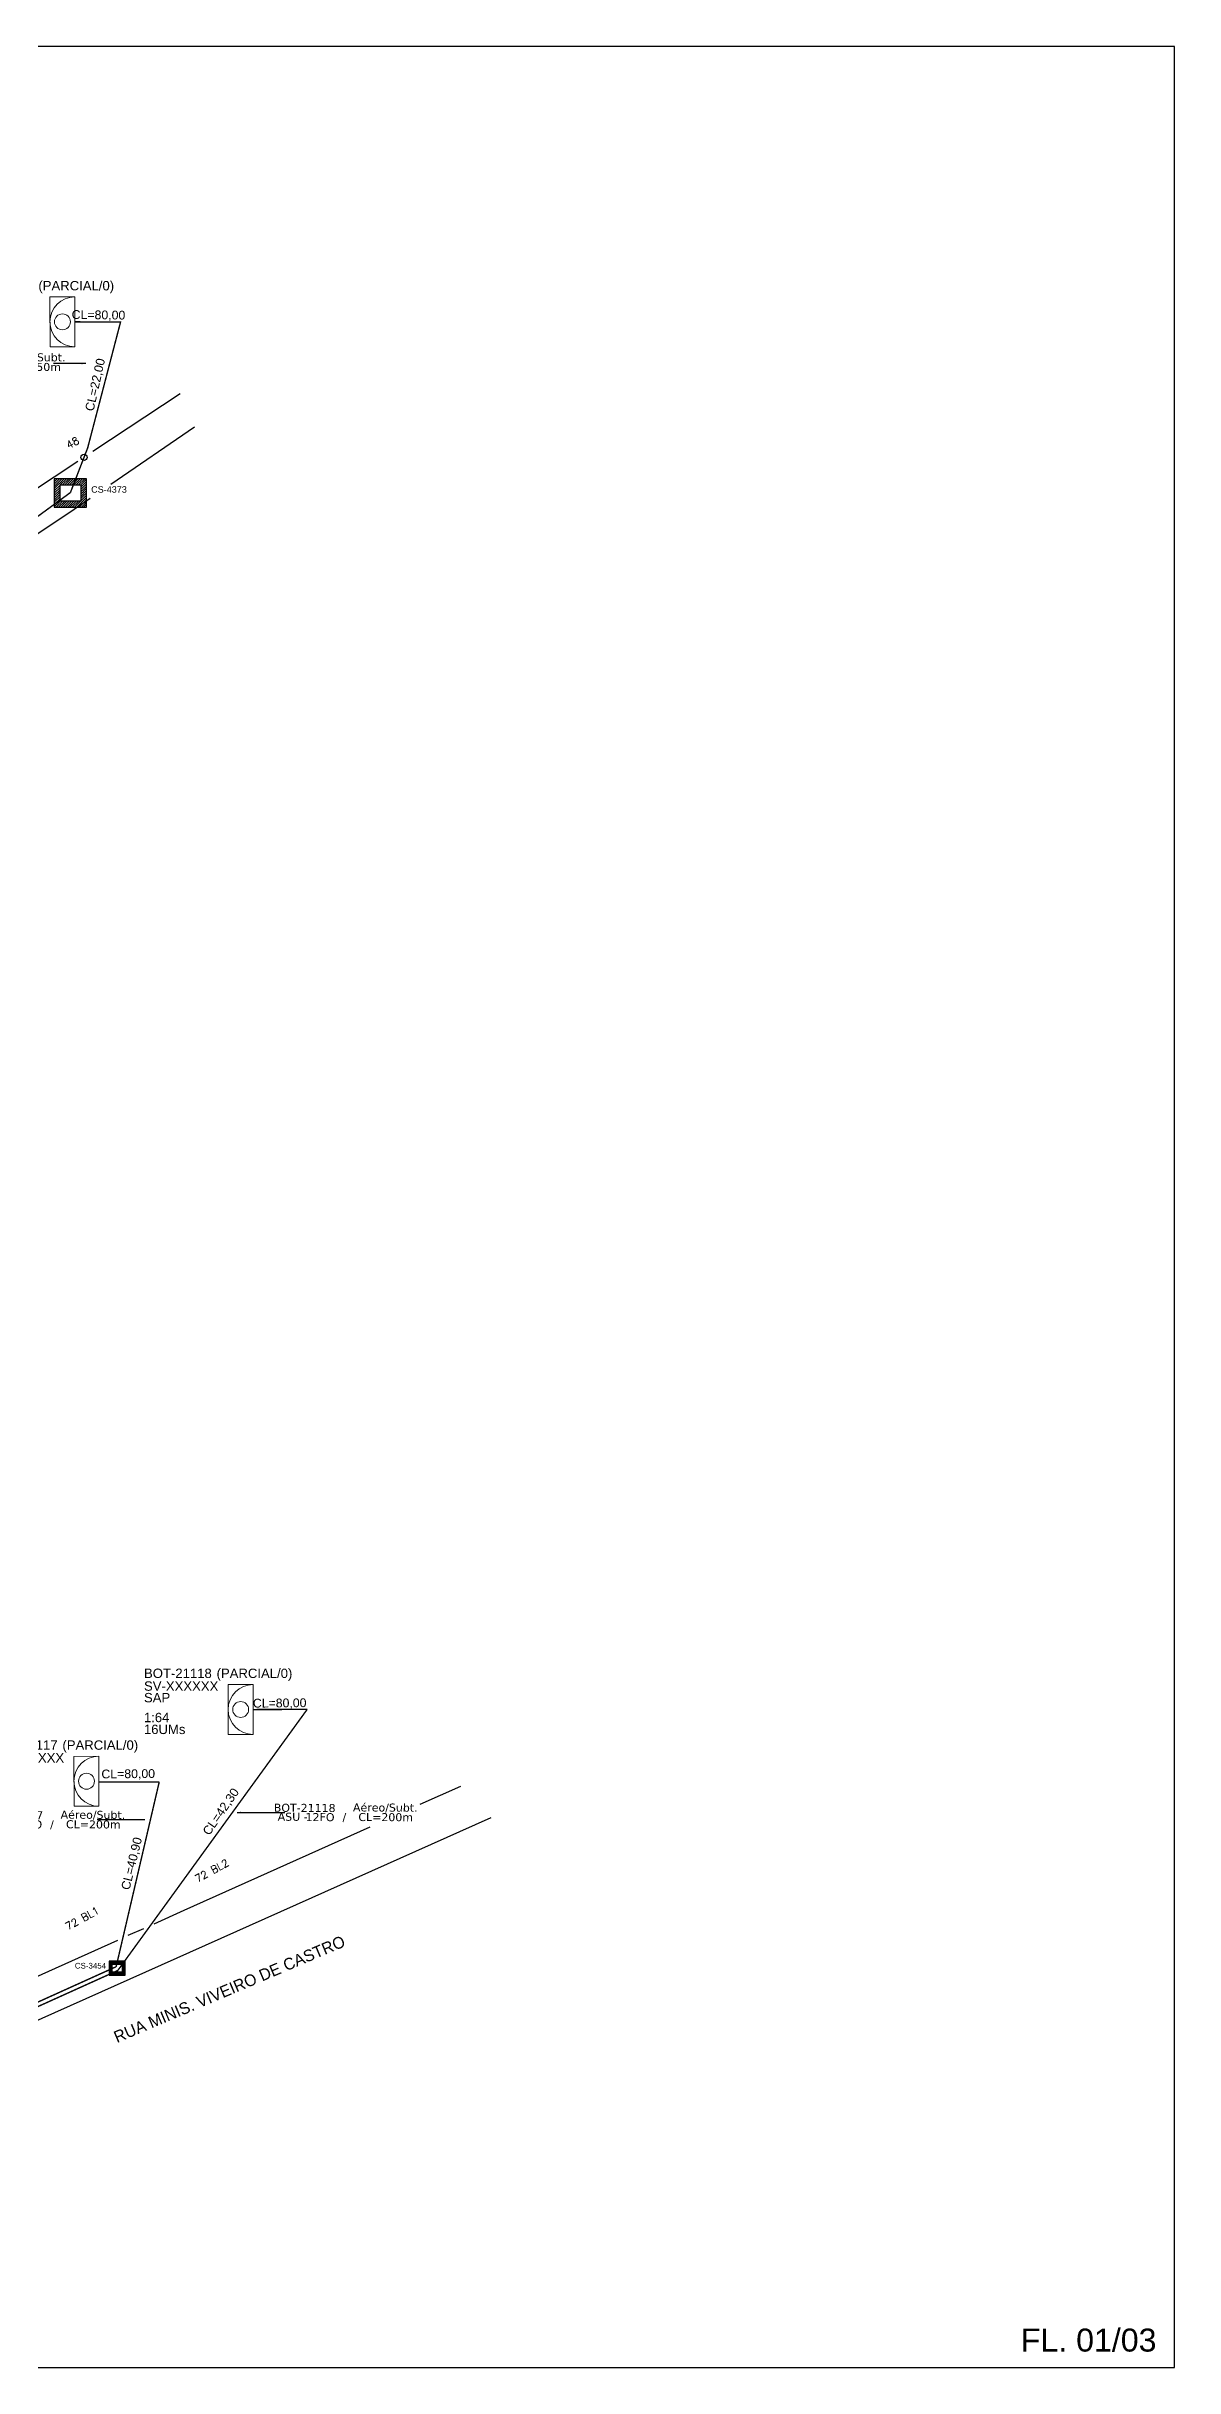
# Model space of a CAD drawing. Header units: inches. Extents: x 121829 to 126040, y 144778 to 145372.
# Drawn here: x 122379 to 122667, y 144778 to 145372 of the extents above; entities that cross this region are included whole.
import ezdxf
from ezdxf.enums import TextEntityAlignment as Align

# ---------------------------------------------------------------- set-up
doc = ezdxf.new("R2010")
doc.units = ezdxf.units.IN
doc.header["$MEASUREMENT"] = 0
doc.linetypes.add('ARILSUPP', pattern=[2.98, 1.42, -0.71, 0.14, -0.71])
for name, color, linetype in [('10.0-Cartográfico', 252, 'Continuous'), ('10.1-Caixas Subterrâneas', 5, 'Continuous'), ('10.3-Nome das Ruas', 2, 'Continuous'), ('CAP a instalar', 1, 'Continuous'), ('label_cabos', 7, 'Continuous'), ('LC1', 3, 'Continuous'), ('Metragem', 92, 'Continuous'), ('MUB', 252, 'Continuous')]:
    doc.layers.add(name, color=color, linetype=linetype)
doc.layers.add("20.0-LEGENDA DOS CDO'S", color=1, linetype='Continuous', lineweight=0)
doc.layers.add('20.1-CDO_INTERIOR', color=1, linetype='Continuous', lineweight=0)
doc.styles.add('ARIAL', font='arial.ttf')
doc.styles.add('ROMANS', font='ROMANS.SHX', dxfattribs={"height": 2.5})
doc.styles.add('siredit', font='verdana.ttf')
doc.dimstyles.new('CC', dxfattribs={"dimtxt": 1, "dimasz": 2, "dimexe": 0.18, "dimexo": 0.0625, "dimgap": 0.09, "dimtad": 0, "dimdec": 0, "dimrnd": 1, "dimzin": 0, "dimdsep": 46, "dimtxsty": 'siredit', "dimblk": 'NONE', "dimcen": 0, "dimse1": 1, "dimse2": 1, "dimsd1": 1, "dimsd2": 1, "dimclrt": 7, "dimadec": 0, "dimazin": 0, "dimtfac": 1, "dimtdec": 0, "dimtofl": 0, "dimtmove": 0, "dimatfit": 3, "dimfxl": 0, "dimtolj": 1, "dimtzin": 0, "dimarcsym": 0})

# ---------------------------------------------------------------- blocks, each defined once
blk = doc.blocks.new('DV')
at = {"linetype": 'Continuous'}
blk.add_circle((0, 0), 0.00000275, dxfattribs=at)
blk = doc.blocks.new('*X10')
at = {"color": 0, "linetype": 'Continuous'}
for p, q in [((-1.25, 0.34099), (-0.49099, 1.1)), ((-1.25, 0.517767), (-0.667767, 1.1)), ((-1.25, 0.694544), (-0.844544, 1.1)), ((-1.25, 0.87132), (-1.02132, 1.1)), ((-1.25, 1.048097), (-1.198097, 1.1)), ((-1.25, 0.164214), (-0.8035, 0.610714)), ((-1.25, -0.012563), (-0.8035, 0.433937)), ((-1.25, -0.18934), (-0.8035, 0.25716)), ((-1.25, -0.366117), (-0.8035, 0.080383)), ((-0.789214, 0.625), (-0.314214, 1.1)), ((-0.612437, 0.625), (-0.137437, 1.1)), ((-0.43566, 0.625), (0.03934, 1.1)), ((-0.258883, 0.625), (0.216117, 1.1)), ((-0.082107, 0.625), (0.392893, 1.1)), ((0.09467, 0.625), (0.56967, 1.1)), ((0.271447, 0.625), (0.746447, 1.1)), ((0.448223, 0.625), (0.923223, 1.1)), ((0.625, 0.625), (1.1, 1.1)), ((0.801777, 0.625), (1.25, 1.073223)), ((0.8035, 0.449947), (1.25, 0.896447)), ((0.8035, 0.27317), (1.25, 0.71967)), ((0.8035, 0.096393), (1.25, 0.542893)), ((0.8035, -0.080383), (1.25, 0.366117)), ((0.8035, -0.25716), (1.25, 0.18934)), ((0.8035, -0.433937), (1.25, 0.012563)), ((-1.25, -0.542893), (-0.8035, -0.096393)), ((-1.25, -0.71967), (-0.8035, -0.27317)), ((-1.25, -0.896447), (-0.8035, -0.449947)), ((-1.25, -1.073223), (-0.801777, -0.625)), ((-1.1, -1.1), (-0.625, -0.625)), ((-0.923223, -1.1), (-0.448223, -0.625)), ((-0.746447, -1.1), (-0.271447, -0.625)), ((-0.56967, -1.1), (-0.09467, -0.625)), ((-0.392893, -1.1), (0.082107, -0.625)), ((-0.216117, -1.1), (0.258883, -0.625)), ((-0.03934, -1.1), (0.43566, -0.625)), ((0.137437, -1.1), (0.612437, -0.625)), ((0.314214, -1.1), (0.789214, -0.625)), ((0.49099, -1.1), (1.25, -0.34099)), ((0.667767, -1.1), (1.25, -0.517767)), ((0.8035, -0.610714), (1.25, -0.164214)), ((0.844544, -1.1), (1.25, -0.694544)), ((1.02132, -1.1), (1.25, -0.87132)), ((1.198097, -1.1), (1.25, -1.048097))]:
    blk.add_line(p, q, dxfattribs=at)
blk = doc.blocks.new('MANHOLE_MQ')
at = {"color": 0, "linetype": 'Continuous'}
for p, q in [((0.00000623, 0.00000569), (-0.00000627, 0.00000569)), ((-0.00000627, 0.00000569), (-0.00000627, -0.00000531)), ((-0.00000404, 0.00000331), (0.00000399, 0.00000331)), ((-0.00000404, -0.00000294), (-0.00000404, 0.00000331)), ((0.00000399, 0.00000331), (0.00000399, -0.00000294)), ((0.00000623, -0.00000531), (0.00000623, 0.00000569)), ((-0.00000627, -0.00000531), (0.00000623, -0.00000531)), ((0.00000399, -0.00000294), (-0.00000404, -0.00000294)), ((0.00000399, -0.00000294), (0.00000399, -0.00000294))]:
    blk.add_line(p, q, dxfattribs=at)
at = {"color": 0, "linetype": 'Continuous', "xscale": 5e-06, "yscale": 5e-06, "zscale": 1e-05}
blk.add_blockref('*X10', (-0.00000002, 0.00000019), dxfattribs=at)
blk = doc.blocks.new('LEGENDA DOS CABOS')
at = {"layer": 'label_cabos', "color": 0, "style": 'siredit'}
for tag, p in [('TIPO_CABO', (2.74, 0.52)), ('ID', (4.24, 1.63)), ('CABO', (6.16, 0.47)), ('/', (9.19, 0.47)), ('METROS', (14.36, 0.47)), ('XX', (14.31, 1.67))]:
    blk.add_attdef(tag, text='', height=1, rotation=359.69, dxfattribs=at).set_placement(p, align=Align.MIDDLE_CENTER)
blk = doc.blocks.new('_None')

msp = doc.modelspace()

# ---------------------------------------------------------------- linework, layer by layer
msp.add_lwpolyline([(121828.58, 144778.36), (122667.14, 144778.36), (122667.14, 145372.36), (121828.58, 145372.36), (121828.58, 144778.36)])
at = {"layer": '10.0-Cartográfico'}
for points in [[(122390.44, 145268.81), (122412.73, 145283.56)], [(122416.4, 145274.95), (122395.02, 145260.26)], [(122355.93, 145245.98), (122386.58, 145266.26)], [(122389.75, 145256.65), (122385.65, 145253.83), (122306.31, 145200.98)], [(122474.17, 144922.5), (122484.52, 144927.15)], [(122492.25, 144919.05), (122315.5, 144840.05), (122311.35, 144839.74)], [(122413.81, 144895.4), (122461.39, 144916.77)], [(122406.09, 144891.94), (122413.81, 144895.4)], [(122399.47, 144888.97), (122403.43, 144890.74)], [(122361.43, 144871.89), (122396.81, 144887.77)]]:
    msp.add_lwpolyline(points, dxfattribs=at)
at = {"layer": '20.1-CDO_INTERIOR', "color": 0, "lineweight": 18}
for points in [[(122379.46, 145295.49), (122379.45, 145308.24), (122385.83, 145308.24), (122385.83, 145295.49)], [(122425.04, 144940.38), (122425.04, 144953.13), (122431.41, 144953.13), (122431.42, 144940.38)], [(122385.6, 144922.02), (122385.59, 144934.77), (122391.97, 144934.78), (122391.98, 144922.03)]]:
    msp.add_lwpolyline(points, close=True, dxfattribs=at)
for centre in [(122382.64, 145301.87), (122428.23, 144946.76), (122388.79, 144928.4)]:
    msp.add_circle(centre, 2.04, dxfattribs=at)
for centre in [(122385.83, 145301.87), (122431.41, 144946.76), (122391.97, 144928.4)]:
    msp.add_arc(centre, 6.38, 90.02759, 270.02759, dxfattribs=at)
at = {"layer": 'CAP a instalar', "color": 0, "ltscale": 5, "const_width": 0.36}
for points in [[(122385.83, 145301.87), (122397.51, 145301.84), (122389.09, 145269.6), (122384.68, 145258.19)], [(122337.45, 145223.69), (122384.68, 145258.19)], [(122396.81, 144879.98), (122445.25, 144946.79)], [(122445.25, 144946.79), (122431.41, 144946.75)], [(122396.38, 144880.94), (122407.39, 144928.19)], [(122298.34, 144837.92), (122307.02, 144840.53), (122396.38, 144880.94)], [(122298.64, 144836.92), (122307.39, 144839.55), (122396.81, 144879.98)]]:
    msp.add_lwpolyline(points, dxfattribs=at)
at = {"layer": 'CAP a instalar', "color": 251, "ltscale": 5, "const_width": 0.36}
msp.add_lwpolyline([(122407.39, 144928.19), (122391.97, 144928.19)], dxfattribs=at)

# ---------------------------------------------------------------- block references
at = {"layer": '10.0-Cartográfico', "xscale": 300000, "yscale": 300000, "zscale": 300000}
msp.add_blockref('DV', (122388.16, 145267.2), dxfattribs=at)
at = {"layer": '10.1-Caixas Subterrâneas', "color": 30, "rotation": 180.0000000000632}
for p, xscale, yscale, zscale in [((122384.68, 145258.19), 661046.1676342381, 661046.1676342381, 661046.1676342381), ((122396.62, 144880.63), 323925.993768995, 323925.993768995, 323925.993768995)]:
    msp.add_blockref('MANHOLE_MQ', p, dxfattribs=dict(at, xscale=xscale, yscale=yscale, zscale=zscale))
at = {"layer": 'label_cabos', "color": 0, "lineweight": 0, "xscale": 2.047454799030674, "yscale": 2.04745479900157, "zscale": 2.047454799039057}
for p, values in [((122345.87, 145289.39), {'ID': 'BOT-21111', 'CABO': '12FO', 'METROS': 'CL=150m', 'XX': 'Aéreo/Subt.', '/': '/', 'TIPO_CABO': 'ASU -'}), ((122361.14, 144916.4), {'ID': 'BOT-21117', 'CABO': '12FO', 'METROS': 'CL=200m', 'XX': 'Aéreo/Subt.', '/': '/', 'TIPO_CABO': 'ASU -'}), ((122435.93, 144918.25), {'ID': 'BOT-21118', 'CABO': '12FO', 'METROS': 'CL=200m', 'XX': 'Aéreo/Subt.', '/': '/', 'TIPO_CABO': 'ASU -'})]:
    msp.add_blockref('LEGENDA DOS CABOS', p, dxfattribs=at).add_auto_attribs(values)

# ---------------------------------------------------------------- texts
at = {"layer": '10.1-Caixas Subterrâneas', "color": 30, "style": 'ARIAL'}
for s, height, p in [('CS-4373', 1.654, (122389.99, 145258.15)), ('CS-3454', 1.449, (122385.82, 144880.47))]:
    msp.add_text(s, height=height, dxfattribs=at).set_placement(p)
at = {"layer": '10.3-Nome das Ruas'}
msp.add_text('RUA MINIS. VIVEIRO DE CASTRO', height=3, rotation=22.97966, dxfattribs=at).set_placement((122396.59, 144861.39))
at = {"layer": "20.0-LEGENDA DOS CDO'S", "color": 0, "style": 'ARIAL'}
for p in [(122381.05, 145309.93), (122426.64, 144954.82), (122387.2, 144936.46)]:
    msp.add_text('           (PARCIAL/0)', height=2.4, rotation=359.97241, dxfattribs=at).set_placement(p, align=Align.CENTER)
for s, p in [('SV-XXXXXX', (122403.51, 144951.56)), ('BOT-21118', (122403.51, 144954.83)), ('SAP', (122403.5, 144948.6)), ('1:64', (122403.48, 144943.52)), ('16UMs', (122403.48, 144940.48)), ('BOT-21117', (122364.07, 144936.47)), ('SV-XXXXXX', (122364.07, 144933.2))]:
    msp.add_text(s, height=2.4, rotation=359.97241, dxfattribs=at).set_placement(p)
at = {"layer": 'LC1', "color": 0, "linetype": 'ARILSUPP', "style": 'ARIAL'}
msp.add_text('FL. 01/03', height=5.88, dxfattribs=at).set_placement((122645.17, 144785.39), align=Align.MIDDLE_CENTER)
at = {"layer": 'Metragem', "style": 'ARIAL'}
for tag, rotation, p in [('CL=80,00', 359.2601, (122391.85, 145302.54)), ('CL=22,00', 77.384, (122392.09, 145285.54)), ('CL=80,00', 0.5468, (122438.22, 144947.31)), ('CL=80,00', 0.5468, (122399.48, 144929.19)), ('CL=42,30', 55.5101, (122424.07, 144920)), ('CL=40,90', 76.30266, (122401.41, 144907.08))]:
    msp.add_attdef(tag, text='(XX/YY)', height=2.25, rotation=rotation, dxfattribs=at).set_placement(p, align=Align.CENTER)
at = {"layer": 'MUB', "style": 'ROMANS'}
for s, rotation, p in [('48', 29.68832, (122384.31, 145269.28)), ('72 BL2', 28.76587, (122417.2, 144902.44)), ('72 BL1', 28.76587, (122384.07, 144890.24))]:
    msp.add_text(s, height=1.913, rotation=rotation, dxfattribs=at).set_placement(p)

# ---------------------------------------------------------------- leaders
at = {"layer": 'label_cabos'}
for points in [[(122388.6, 145291.18), (122380.38, 145291.18)], [(122403.72, 144918.51), (122391.51, 144918.54)], [(122427.36, 144920.44), (122439.56, 144920.42)]]:
    msp.add_leader(points, dimstyle='CC', override={"dimasz": 1, "dimgap": 0.09, "dimtad": 0}, dxfattribs=at)

doc.saveas('drawing.dxf')
